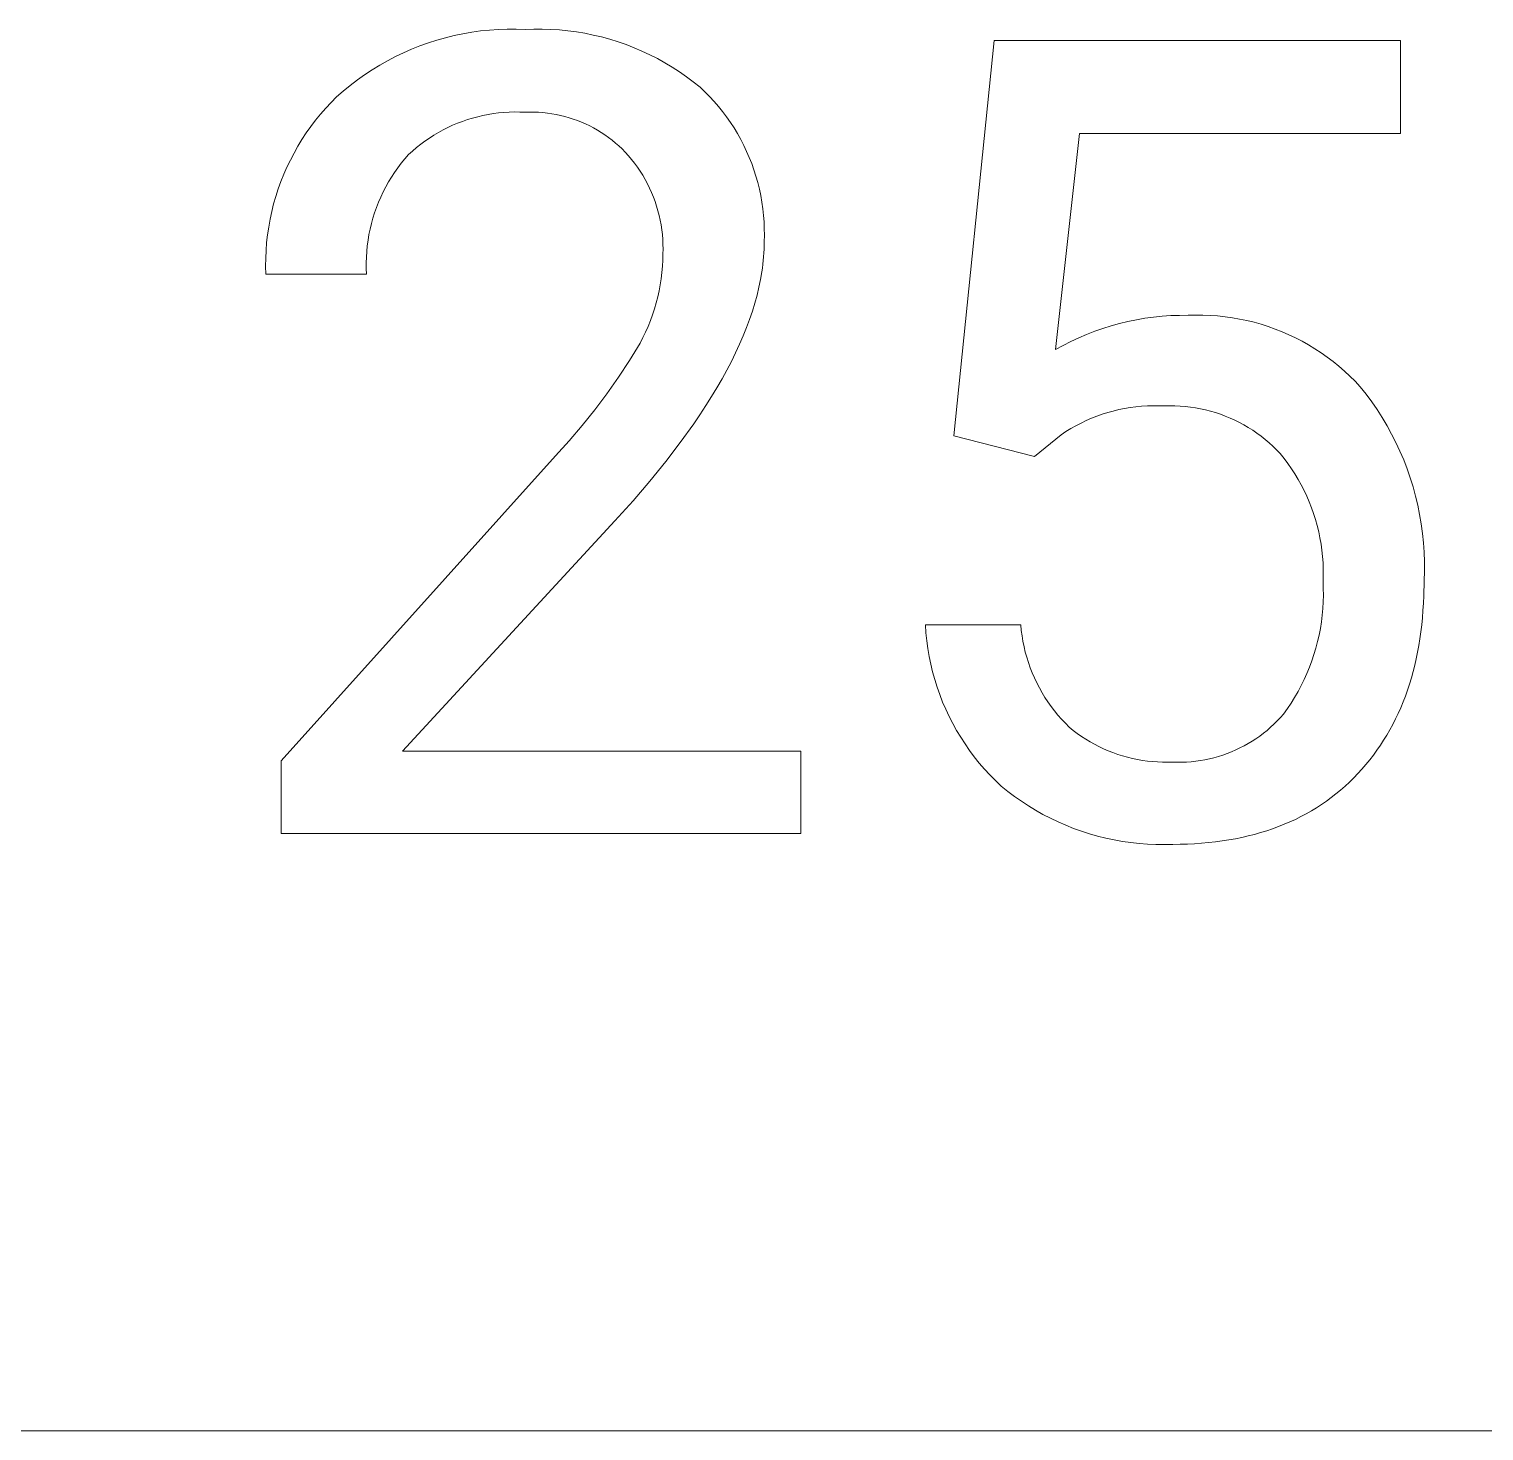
# Model space of a CAD drawing. Header units: millimetres. Extents: x 1287 to 5317, y -239 to 2577.
# Drawn here: x 4716.2 to 4786.3, y -13.8 to 53.6 of the extents above; entities that cross this region are included whole.
import ezdxf

# ---------------------------------------------------------------- set-up
doc = ezdxf.new("R2010")
doc.units = ezdxf.units.MM
doc.header["$MEASUREMENT"] = 0
doc.layers.add('Domyślny', color=7, linetype='Continuous', true_color=0x000000)

msp = doc.modelspace()

# ---------------------------------------------------------------- linework, layer by layer
at = {"layer": 'Domyślny', "color": 18, "lineweight": 15, "true_color": 0x000000}
for p, q in [((4735.871, 53.104), (4736.285, 53.221)), ((4736.285, 53.221), (4736.702, 53.323)), ((4736.702, 53.323), (4737.123, 53.411)), ((4737.123, 53.411), (4737.547, 53.485)), ((4737.547, 53.485), (4737.973, 53.544)), ((4737.973, 53.544), (4738.401, 53.588)), ((4738.401, 53.588), (4738.83, 53.618)), ((4738.83, 53.618), (4739.26, 53.632)), ((4739.26, 53.632), (4739.69, 53.632)), ((4739.69, 53.632), (4740.12, 53.617)), ((4740.12, 53.617), (4740.532, 53.633)), ((4740.532, 53.633), (4740.944, 53.634)), ((4740.944, 53.634), (4741.356, 53.622)), ((4741.356, 53.622), (4741.767, 53.595)), ((4741.767, 53.595), (4742.178, 53.555)), ((4742.178, 53.555), (4742.586, 53.501)), ((4742.586, 53.501), (4742.993, 53.432)), ((4742.993, 53.432), (4743.397, 53.35)), ((4743.397, 53.35), (4743.798, 53.255)), ((4743.798, 53.255), (4744.196, 53.146)), ((4734.262, 52.497), (4734.656, 52.67)), ((4734.656, 52.67), (4735.056, 52.828)), ((4735.056, 52.828), (4735.461, 52.973)), ((4735.461, 52.973), (4735.871, 53.104)), ((4744.196, 53.146), (4744.589, 53.023)), ((4744.589, 53.023), (4744.979, 52.887)), ((4744.979, 52.887), (4745.363, 52.738)), ((4745.363, 52.738), (4745.742, 52.576)), ((4745.742, 52.576), (4746.116, 52.401)), ((4760.746, 34.061), (4762.692, 53.091)), ((4762.692, 53.091), (4782.245, 53.091)), ((4782.245, 53.091), (4782.245, 48.609)), ((4732.753, 51.675), (4733.119, 51.9)), ((4733.119, 51.9), (4733.493, 52.112)), ((4733.493, 52.112), (4733.875, 52.311)), ((4733.875, 52.311), (4734.262, 52.497)), ((4746.116, 52.401), (4746.483, 52.214)), ((4746.483, 52.214), (4746.844, 52.014)), ((4746.844, 52.014), (4747.197, 51.803)), ((4731.702, 50.927), (4732.044, 51.188)), ((4732.044, 51.188), (4732.394, 51.438)), ((4732.394, 51.438), (4732.753, 51.675)), ((4747.197, 51.803), (4747.544, 51.579)), ((4747.544, 51.579), (4747.882, 51.344)), ((4747.882, 51.344), (4748.212, 51.097)), ((4731.047, 50.37), (4731.37, 50.654)), ((4731.37, 50.654), (4731.702, 50.927)), ((4748.212, 51.097), (4748.534, 50.839)), ((4748.534, 50.839), (4748.767, 50.619)), ((4748.767, 50.619), (4748.992, 50.391)), ((4730.274, 49.54), (4730.523, 49.825)), ((4730.523, 49.825), (4730.78, 50.102)), ((4730.78, 50.102), (4731.047, 50.37)), ((4748.992, 50.391), (4749.209, 50.156)), ((4749.209, 50.156), (4749.418, 49.914)), ((4749.418, 49.914), (4749.619, 49.664)), ((4729.807, 48.945), (4730.036, 49.246)), ((4730.036, 49.246), (4730.274, 49.54)), ((4736.864, 49.103), (4736.628, 49.003)), ((4737.103, 49.194), (4736.864, 49.103)), ((4737.345, 49.277), (4737.103, 49.194)), ((4737.589, 49.352), (4737.345, 49.277)), ((4737.836, 49.419), (4737.589, 49.352)), ((4738.085, 49.477), (4737.836, 49.419)), ((4738.336, 49.527), (4738.085, 49.477)), ((4738.589, 49.568), (4738.336, 49.527)), ((4738.842, 49.6), (4738.589, 49.568)), ((4739.097, 49.624), (4738.842, 49.6)), ((4739.353, 49.639), (4739.097, 49.624)), ((4739.608, 49.645), (4739.353, 49.639)), ((4739.864, 49.643), (4739.608, 49.645)), ((4740.12, 49.631), (4739.864, 49.643)), ((4740.333, 49.638), (4740.12, 49.631)), ((4740.547, 49.637), (4740.333, 49.638)), ((4740.761, 49.629), (4740.547, 49.637)), ((4740.974, 49.614), (4740.761, 49.629)), ((4741.187, 49.591), (4740.974, 49.614)), ((4741.399, 49.561), (4741.187, 49.591)), ((4741.609, 49.524), (4741.399, 49.561)), ((4741.818, 49.48), (4741.609, 49.524)), ((4742.026, 49.428), (4741.818, 49.48)), ((4742.232, 49.37), (4742.026, 49.428)), ((4742.435, 49.304), (4742.232, 49.37)), ((4742.637, 49.232), (4742.435, 49.304)), ((4742.835, 49.153), (4742.637, 49.232)), ((4743.031, 49.067), (4742.835, 49.153)), ((4743.224, 48.975), (4743.031, 49.067)), ((4749.619, 49.664), (4749.811, 49.408)), ((4749.811, 49.408), (4749.995, 49.146)), ((4749.995, 49.146), (4750.17, 48.878)), ((4729.184, 47.998), (4729.381, 48.321)), ((4729.381, 48.321), (4729.589, 48.636)), ((4729.589, 48.636), (4729.807, 48.945)), ((4735.509, 48.388), (4735.298, 48.242)), ((4735.724, 48.526), (4735.509, 48.388)), ((4735.944, 48.657), (4735.724, 48.526)), ((4736.168, 48.78), (4735.944, 48.657)), ((4736.396, 48.895), (4736.168, 48.78)), ((4736.628, 49.003), (4736.396, 48.895)), ((4743.414, 48.876), (4743.224, 48.975)), ((4743.6, 48.77), (4743.414, 48.876)), ((4743.782, 48.658), (4743.6, 48.77)), ((4743.96, 48.541), (4743.782, 48.658)), ((4744.135, 48.417), (4743.96, 48.541)), ((4744.305, 48.287), (4744.135, 48.417)), ((4750.17, 48.878), (4750.336, 48.604)), ((4750.336, 48.604), (4750.492, 48.325)), ((4750.492, 48.325), (4750.639, 48.04)), ((4766.798, 48.609), (4765.644, 38.208)), ((4782.245, 48.609), (4766.798, 48.609)), ((4728.823, 47.334), (4728.998, 47.669)), ((4728.998, 47.669), (4729.184, 47.998)), ((4734.698, 47.764), (4734.51, 47.591)), ((4734.893, 47.93), (4734.698, 47.764)), ((4735.093, 48.09), (4734.893, 47.93)), ((4735.298, 48.242), (4735.093, 48.09)), ((4744.47, 48.151), (4744.305, 48.287)), ((4744.631, 48.01), (4744.47, 48.151)), ((4744.787, 47.864), (4744.631, 48.01)), ((4744.938, 47.712), (4744.787, 47.864)), ((4745.093, 47.539), (4744.938, 47.712)), ((4750.639, 48.04), (4750.776, 47.751)), ((4750.776, 47.751), (4750.904, 47.457)), ((4728.507, 46.647), (4728.659, 46.993)), ((4728.659, 46.993), (4728.823, 47.334)), ((4733.995, 46.959), (4733.839, 46.737)), ((4734.16, 47.176), (4733.995, 46.959)), ((4734.331, 47.387), (4734.16, 47.176)), ((4734.51, 47.591), (4734.331, 47.387)), ((4745.243, 47.36), (4745.093, 47.539)), ((4745.386, 47.176), (4745.243, 47.36)), ((4745.523, 46.988), (4745.386, 47.176)), ((4745.654, 46.795), (4745.523, 46.988)), ((4750.904, 47.457), (4751.021, 47.16)), ((4751.021, 47.16), (4751.129, 46.858)), ((4728.238, 45.94), (4728.366, 46.295)), ((4728.366, 46.295), (4728.507, 46.647)), ((4733.549, 46.277), (4733.416, 46.04)), ((4733.69, 46.509), (4733.549, 46.277)), ((4733.839, 46.737), (4733.69, 46.509)), ((4745.778, 46.597), (4745.654, 46.795)), ((4745.895, 46.396), (4745.778, 46.597)), ((4746.005, 46.19), (4745.895, 46.396)), ((4751.129, 46.858), (4751.226, 46.553)), ((4751.226, 46.553), (4751.313, 46.245)), ((4751.313, 46.245), (4751.39, 45.934)), ((4728.017, 45.217), (4728.121, 45.58)), ((4728.121, 45.58), (4728.238, 45.94)), ((4733.175, 45.553), (4733.067, 45.303)), ((4733.291, 45.798), (4733.175, 45.553)), ((4733.416, 46.04), (4733.291, 45.798)), ((4746.107, 45.981), (4746.005, 46.19)), ((4746.203, 45.769), (4746.107, 45.981)), ((4746.291, 45.553), (4746.203, 45.769)), ((4746.372, 45.334), (4746.291, 45.553)), ((4751.39, 45.934), (4751.456, 45.621)), ((4751.456, 45.621), (4751.512, 45.306)), ((4727.845, 44.48), (4727.925, 44.85)), ((4727.925, 44.85), (4728.017, 45.217)), ((4732.968, 45.05), (4732.878, 44.794)), ((4733.067, 45.303), (4732.968, 45.05)), ((4746.445, 45.113), (4746.372, 45.334)), ((4746.511, 44.889), (4746.445, 45.113)), ((4746.569, 44.664), (4746.511, 44.889)), ((4751.512, 45.306), (4751.557, 44.989)), ((4751.557, 44.989), (4751.591, 44.67)), ((4727.723, 43.734), (4727.778, 44.108)), ((4727.778, 44.108), (4727.845, 44.48)), ((4732.723, 44.272), (4732.66, 44.008)), ((4732.796, 44.534), (4732.723, 44.272)), ((4732.878, 44.794), (4732.796, 44.534)), ((4746.619, 44.436), (4746.569, 44.664)), ((4746.662, 44.207), (4746.619, 44.436)), ((4746.696, 43.976), (4746.662, 44.207)), ((4751.591, 44.67), (4751.615, 44.351)), ((4751.615, 44.351), (4751.627, 44.031)), ((4727.681, 43.358), (4727.723, 43.734)), ((4732.56, 43.474), (4732.524, 43.204)), ((4732.605, 43.742), (4732.56, 43.474)), ((4732.66, 44.008), (4732.605, 43.742)), ((4746.723, 43.745), (4746.696, 43.976)), ((4746.741, 43.513), (4746.723, 43.745)), ((4746.752, 43.28), (4746.741, 43.513)), ((4751.63, 43.711), (4751.621, 43.391)), ((4751.627, 44.031), (4751.63, 43.711)), ((4727.634, 42.604), (4727.651, 42.981)), ((4727.651, 42.981), (4727.681, 43.358)), ((4732.497, 42.934), (4732.48, 42.663)), ((4732.524, 43.204), (4732.497, 42.934)), ((4746.744, 42.515), (4746.749, 42.814)), ((4746.749, 42.814), (4746.755, 43.047)), ((4746.755, 43.047), (4746.752, 43.28)), ((4751.605, 42.859), (4751.593, 42.68)), ((4751.614, 43.038), (4751.605, 42.859)), ((4751.619, 43.215), (4751.614, 43.038)), ((4751.621, 43.391), (4751.619, 43.215)), ((4727.63, 42.226), (4727.634, 42.604)), ((4727.638, 41.847), (4727.63, 42.226)), ((4732.48, 42.663), (4732.472, 42.391)), ((4732.472, 42.391), (4732.473, 42.119)), ((4732.473, 42.119), (4732.483, 41.847)), ((4746.703, 41.919), (4746.728, 42.217)), ((4746.728, 42.217), (4746.744, 42.515)), ((4751.535, 42.136), (4751.509, 41.952)), ((4751.558, 42.318), (4751.535, 42.136)), ((4751.577, 42.5), (4751.558, 42.318)), ((4751.593, 42.68), (4751.577, 42.5)), ((4732.483, 41.847), (4727.638, 41.847)), ((4746.568, 41.034), (4746.623, 41.328)), ((4746.623, 41.328), (4746.668, 41.623)), ((4746.668, 41.623), (4746.703, 41.919)), ((4751.446, 41.582), (4751.369, 41.207)), ((4751.509, 41.952), (4751.446, 41.582)), ((4746.429, 40.453), (4746.503, 40.743)), ((4746.503, 40.743), (4746.568, 41.034)), ((4751.278, 40.828), (4751.173, 40.445)), ((4751.369, 41.207), (4751.278, 40.828)), ((4746.252, 39.883), (4746.345, 40.167)), ((4746.345, 40.167), (4746.429, 40.453)), ((4751.054, 40.057), (4750.921, 39.665)), ((4751.173, 40.445), (4751.054, 40.057)), ((4745.917, 39.053), (4746.038, 39.326)), ((4746.038, 39.326), (4746.15, 39.603)), ((4746.15, 39.603), (4746.252, 39.883)), ((4750.774, 39.269), (4750.613, 38.868)), ((4750.921, 39.665), (4750.774, 39.269)), ((4767.528, 39.092), (4767.921, 39.229)), ((4767.921, 39.229), (4768.318, 39.354)), ((4768.318, 39.354), (4768.72, 39.465)), ((4768.72, 39.465), (4769.125, 39.563)), ((4769.125, 39.563), (4769.533, 39.647)), ((4769.533, 39.647), (4769.943, 39.717)), ((4769.943, 39.717), (4770.356, 39.773)), ((4770.356, 39.773), (4770.77, 39.816)), ((4770.77, 39.816), (4771.186, 39.844)), ((4771.186, 39.844), (4771.602, 39.858)), ((4771.602, 39.858), (4772.019, 39.859)), ((4772.019, 39.859), (4772.375, 39.869)), ((4772.375, 39.869), (4772.731, 39.868)), ((4772.731, 39.868), (4773.087, 39.855)), ((4773.087, 39.855), (4773.443, 39.83)), ((4773.443, 39.83), (4773.797, 39.792)), ((4773.797, 39.792), (4774.15, 39.743)), ((4774.15, 39.743), (4774.501, 39.682)), ((4774.501, 39.682), (4774.849, 39.609)), ((4774.849, 39.609), (4775.195, 39.524)), ((4775.195, 39.524), (4775.538, 39.427)), ((4775.538, 39.427), (4775.877, 39.319)), ((4775.877, 39.319), (4776.213, 39.2)), ((4745.141, 37.693), (4745.649, 38.519)), ((4745.649, 38.519), (4745.788, 38.784)), ((4745.788, 38.784), (4745.917, 39.053)), ((4750.613, 38.868), (4750.437, 38.464)), ((4766.009, 38.41), (4766.379, 38.599)), ((4766.379, 38.599), (4766.757, 38.776)), ((4766.757, 38.776), (4767.139, 38.94)), ((4767.139, 38.94), (4767.528, 39.092)), ((4776.213, 39.2), (4776.544, 39.069)), ((4776.544, 39.069), (4776.871, 38.927)), ((4776.871, 38.927), (4777.193, 38.773)), ((4777.193, 38.773), (4777.509, 38.61)), ((4777.509, 38.61), (4777.819, 38.435)), ((4750.248, 38.055), (4750.045, 37.642)), ((4750.437, 38.464), (4750.248, 38.055)), ((4765.644, 38.208), (4766.009, 38.41)), ((4777.819, 38.435), (4778.124, 38.25)), ((4778.124, 38.25), (4778.422, 38.055)), ((4778.422, 38.055), (4778.713, 37.85)), ((4778.713, 37.85), (4778.997, 37.635)), ((4744.608, 36.882), (4745.141, 37.693)), ((4749.828, 37.224), (4749.596, 36.802)), ((4750.045, 37.642), (4749.828, 37.224)), ((4778.997, 37.635), (4779.274, 37.41)), ((4779.274, 37.41), (4779.543, 37.177)), ((4779.543, 37.177), (4779.803, 36.934)), ((4744.051, 36.088), (4744.608, 36.882)), ((4749.596, 36.802), (4749.351, 36.376)), ((4779.803, 36.934), (4780.056, 36.683)), ((4780.056, 36.683), (4780.299, 36.423)), ((4780.299, 36.423), (4780.584, 36.065)), ((4743.468, 35.312), (4744.051, 36.088)), ((4749.092, 35.946), (4748.818, 35.512)), ((4749.351, 36.376), (4749.092, 35.946)), ((4780.584, 36.065), (4780.856, 35.697)), ((4742.863, 34.555), (4743.468, 35.312)), ((4748.531, 35.073), (4748.229, 34.63)), ((4748.818, 35.512), (4748.531, 35.073)), ((4767.629, 35.004), (4767.372, 34.903)), ((4767.89, 35.097), (4767.629, 35.004)), ((4768.154, 35.18), (4767.89, 35.097)), ((4768.421, 35.254), (4768.154, 35.18)), ((4768.691, 35.319), (4768.421, 35.254)), ((4768.962, 35.374), (4768.691, 35.319)), ((4769.235, 35.42), (4768.962, 35.374)), ((4769.509, 35.457), (4769.235, 35.42)), ((4769.785, 35.484), (4769.509, 35.457)), ((4770.061, 35.502), (4769.785, 35.484)), ((4770.338, 35.51), (4770.061, 35.502)), ((4770.615, 35.508), (4770.338, 35.51)), ((4770.892, 35.497), (4770.615, 35.508)), ((4771.14, 35.504), (4770.892, 35.497)), ((4771.388, 35.502), (4771.14, 35.504)), ((4771.636, 35.491), (4771.388, 35.502)), ((4771.884, 35.472), (4771.636, 35.491)), ((4772.13, 35.444), (4771.884, 35.472)), ((4772.376, 35.407), (4772.13, 35.444)), ((4772.62, 35.362), (4772.376, 35.407)), ((4772.862, 35.309), (4772.62, 35.362)), ((4773.103, 35.247), (4772.862, 35.309)), ((4773.341, 35.177), (4773.103, 35.247)), ((4773.576, 35.098), (4773.341, 35.177)), ((4773.809, 35.012), (4773.576, 35.098)), ((4774.038, 34.917), (4773.809, 35.012)), ((4780.856, 35.697), (4781.115, 35.321)), ((4781.115, 35.321), (4781.362, 34.936)), ((4742.234, 33.816), (4742.863, 34.555)), ((4748.229, 34.63), (4747.584, 33.732)), ((4766.38, 34.411), (4766.144, 34.267)), ((4766.622, 34.547), (4766.38, 34.411)), ((4766.867, 34.674), (4766.622, 34.547)), ((4767.118, 34.793), (4766.867, 34.674)), ((4767.372, 34.903), (4767.118, 34.793)), ((4774.264, 34.814), (4774.038, 34.917)), ((4774.487, 34.704), (4774.264, 34.814)), ((4774.705, 34.585), (4774.487, 34.704)), ((4774.919, 34.46), (4774.705, 34.585)), ((4775.128, 34.326), (4774.919, 34.46)), ((4775.333, 34.186), (4775.128, 34.326)), ((4781.362, 34.936), (4781.596, 34.543)), ((4781.596, 34.543), (4781.816, 34.142)), ((4741.582, 33.097), (4742.234, 33.816)), ((4747.584, 33.732), (4746.883, 32.817)), ((4764.624, 33.068), (4760.746, 34.061)), ((4765.913, 34.115), (4764.624, 33.068)), ((4766.144, 34.267), (4765.913, 34.115)), ((4775.533, 34.038), (4775.333, 34.186)), ((4775.727, 33.884), (4775.533, 34.038)), ((4775.916, 33.723), (4775.727, 33.884)), ((4776.099, 33.556), (4775.916, 33.723)), ((4781.816, 34.142), (4782.023, 33.734)), ((4782.023, 33.734), (4782.216, 33.319)), ((4728.377, 18.415), (4741.582, 33.097)), ((4776.277, 33.382), (4776.099, 33.556)), ((4776.448, 33.202), (4776.277, 33.382)), ((4776.638, 32.967), (4776.448, 33.202)), ((4776.819, 32.725), (4776.638, 32.967)), ((4782.216, 33.319), (4782.395, 32.898)), ((4746.883, 32.817), (4746.125, 31.885)), ((4776.993, 32.478), (4776.819, 32.725)), ((4777.158, 32.225), (4776.993, 32.478)), ((4777.314, 31.966), (4777.158, 32.225)), ((4782.395, 32.898), (4782.559, 32.472)), ((4782.559, 32.472), (4782.71, 32.04)), ((4746.125, 31.885), (4745.311, 30.936)), ((4777.462, 31.702), (4777.314, 31.966)), ((4777.6, 31.433), (4777.462, 31.702)), ((4782.71, 32.04), (4782.845, 31.603)), ((4782.845, 31.603), (4782.966, 31.162)), ((4745.311, 30.936), (4744.441, 29.97)), ((4777.73, 31.16), (4777.6, 31.433)), ((4777.85, 30.883), (4777.73, 31.16)), ((4777.96, 30.601), (4777.85, 30.883)), ((4782.966, 31.162), (4783.072, 30.717)), ((4778.061, 30.317), (4777.96, 30.601)), ((4778.153, 30.028), (4778.061, 30.317)), ((4783.072, 30.717), (4783.163, 30.269)), ((4783.163, 30.269), (4783.239, 29.818)), ((4744.441, 29.97), (4734.215, 18.885)), ((4778.234, 29.737), (4778.153, 30.028)), ((4778.306, 29.444), (4778.234, 29.737)), ((4778.367, 29.148), (4778.306, 29.444)), ((4783.239, 29.818), (4783.299, 29.365)), ((4778.419, 28.85), (4778.367, 29.148)), ((4778.46, 28.55), (4778.419, 28.85)), ((4783.299, 29.365), (4783.345, 28.91)), ((4783.345, 28.91), (4783.375, 28.454)), ((4778.491, 28.25), (4778.46, 28.55)), ((4778.513, 27.948), (4778.491, 28.25)), ((4783.375, 28.454), (4783.39, 27.996)), ((4778.523, 27.646), (4778.513, 27.948)), ((4778.515, 27.042), (4778.524, 27.344)), ((4778.524, 27.344), (4778.523, 27.646)), ((4783.389, 27.539), (4783.373, 27.082)), ((4783.39, 27.996), (4783.389, 27.539)), ((4778.528, 26.719), (4778.515, 27.042)), ((4778.531, 26.395), (4778.528, 26.719)), ((4783.373, 27.082), (4783.36, 26.357)), ((4778.505, 25.749), (4778.523, 26.072)), ((4778.523, 26.072), (4778.531, 26.395)), ((4783.345, 26.002), (4783.323, 25.651)), ((4783.36, 26.357), (4783.345, 26.002)), ((4778.436, 25.106), (4778.476, 25.427)), ((4778.476, 25.427), (4778.505, 25.749)), ((4783.295, 25.305), (4783.261, 24.964)), ((4783.323, 25.651), (4783.295, 25.305)), ((4759.403, 24.58), (4759.377, 24.962)), ((4759.377, 24.962), (4763.967, 24.962)), ((4759.442, 24.2), (4759.403, 24.58)), ((4763.967, 24.962), (4763.993, 24.698)), ((4763.993, 24.698), (4764.028, 24.435)), ((4778.324, 24.47), (4778.385, 24.787)), ((4778.385, 24.787), (4778.436, 25.106)), ((4783.221, 24.628), (4783.174, 24.297)), ((4783.261, 24.964), (4783.221, 24.628)), ((4759.493, 23.821), (4759.442, 24.2)), ((4759.558, 23.444), (4759.493, 23.821)), ((4764.028, 24.435), (4764.072, 24.173)), ((4764.072, 24.173), (4764.125, 23.913)), ((4764.125, 23.913), (4764.187, 23.655)), ((4778.077, 23.532), (4778.17, 23.841)), ((4778.17, 23.841), (4778.252, 24.154)), ((4778.252, 24.154), (4778.324, 24.47)), ((4783.121, 23.971), (4783.062, 23.649)), ((4783.174, 24.297), (4783.121, 23.971)), ((4759.635, 23.07), (4759.558, 23.444)), ((4764.187, 23.655), (4764.258, 23.4)), ((4764.258, 23.4), (4764.338, 23.147)), ((4764.338, 23.147), (4764.426, 22.896)), ((4777.861, 22.922), (4777.974, 23.225)), ((4777.974, 23.225), (4778.077, 23.532)), ((4782.997, 23.332), (4782.925, 23.02)), ((4783.062, 23.649), (4782.997, 23.332)), ((4759.725, 22.698), (4759.635, 23.07)), ((4759.827, 22.33), (4759.725, 22.698)), ((4764.426, 22.896), (4764.523, 22.649)), ((4764.523, 22.649), (4764.628, 22.406)), ((4764.628, 22.406), (4764.742, 22.166)), ((4777.605, 22.328), (4777.738, 22.623)), ((4777.738, 22.623), (4777.861, 22.922)), ((4782.764, 22.411), (4782.674, 22.114)), ((4782.848, 22.713), (4782.764, 22.411)), ((4782.925, 23.02), (4782.848, 22.713)), ((4759.942, 21.965), (4759.827, 22.33)), ((4760.069, 21.605), (4759.942, 21.965)), ((4764.742, 22.166), (4764.864, 21.931)), ((4764.864, 21.931), (4764.994, 21.699)), ((4777.148, 21.473), (4777.31, 21.753)), ((4777.31, 21.753), (4777.462, 22.038)), ((4777.462, 22.038), (4777.605, 22.328)), ((4782.578, 21.821), (4782.475, 21.534)), ((4782.674, 22.114), (4782.578, 21.821)), ((4760.208, 21.249), (4760.069, 21.605)), ((4760.359, 20.898), (4760.208, 21.249)), ((4764.994, 21.699), (4765.131, 21.472)), ((4765.131, 21.472), (4765.277, 21.251)), ((4765.277, 21.251), (4765.43, 21.034)), ((4765.43, 21.034), (4765.59, 20.823)), ((4776.798, 20.93), (4776.978, 21.198)), ((4776.978, 21.198), (4777.148, 21.473)), ((4782.366, 21.251), (4782.251, 20.973)), ((4782.475, 21.534), (4782.366, 21.251)), ((4760.522, 20.552), (4760.359, 20.898)), ((4760.696, 20.212), (4760.522, 20.552)), ((4765.59, 20.823), (4765.758, 20.617)), ((4765.758, 20.617), (4765.933, 20.417)), ((4765.933, 20.417), (4766.114, 20.224)), ((4776.15, 20.182), (4776.308, 20.339)), ((4776.308, 20.339), (4776.461, 20.5)), ((4776.461, 20.5), (4776.609, 20.667)), ((4776.609, 20.667), (4776.798, 20.93)), ((4782.003, 20.432), (4781.869, 20.169)), ((4782.13, 20.7), (4782.003, 20.432)), ((4782.251, 20.973), (4782.13, 20.7)), ((4760.882, 19.877), (4760.696, 20.212)), ((4761.079, 19.55), (4760.882, 19.877)), ((4766.114, 20.224), (4766.302, 20.036)), ((4766.302, 20.036), (4766.492, 19.883)), ((4766.492, 19.883), (4766.687, 19.736)), ((4766.687, 19.736), (4766.887, 19.596)), ((4775.284, 19.485), (4775.466, 19.612)), ((4775.466, 19.612), (4775.644, 19.746)), ((4775.644, 19.746), (4775.818, 19.886)), ((4775.818, 19.886), (4775.986, 20.031)), ((4775.986, 20.031), (4776.15, 20.182)), ((4781.584, 19.658), (4781.431, 19.409)), ((4781.73, 19.911), (4781.584, 19.658)), ((4781.869, 20.169), (4781.73, 19.911)), ((4761.287, 19.229), (4761.079, 19.55)), ((4761.505, 18.915), (4761.287, 19.229)), ((4761.734, 18.609), (4761.505, 18.915)), ((4766.887, 19.596), (4767.092, 19.462)), ((4767.092, 19.462), (4767.301, 19.336)), ((4767.301, 19.336), (4767.515, 19.217)), ((4767.515, 19.217), (4767.732, 19.105)), ((4767.732, 19.105), (4767.952, 19)), ((4767.952, 19), (4768.177, 18.903)), ((4768.177, 18.903), (4768.404, 18.813)), ((4774.109, 18.854), (4774.313, 18.942)), ((4774.313, 18.942), (4774.515, 19.037)), ((4774.515, 19.037), (4774.713, 19.139)), ((4774.713, 19.139), (4774.907, 19.248)), ((4774.907, 19.248), (4775.097, 19.363)), ((4775.097, 19.363), (4775.284, 19.485)), ((4781.108, 18.927), (4780.938, 18.694)), ((4781.273, 19.166), (4781.108, 18.927)), ((4781.431, 19.409), (4781.273, 19.166)), ((4728.377, 14.926), (4728.377, 18.415)), ((4734.215, 18.885), (4753.379, 18.885)), ((4753.379, 18.885), (4753.379, 14.926)), ((4761.974, 18.311), (4761.734, 18.609)), ((4762.223, 18.021), (4761.974, 18.311)), ((4768.404, 18.813), (4768.634, 18.731)), ((4768.634, 18.731), (4768.867, 18.657)), ((4768.867, 18.657), (4769.102, 18.591)), ((4769.102, 18.591), (4769.34, 18.533)), ((4769.34, 18.533), (4769.579, 18.482)), ((4769.579, 18.482), (4769.819, 18.44)), ((4769.819, 18.44), (4770.061, 18.406)), ((4770.061, 18.406), (4770.304, 18.38)), ((4770.304, 18.38), (4770.548, 18.363)), ((4770.548, 18.363), (4770.792, 18.353)), ((4770.792, 18.353), (4771.037, 18.352)), ((4771.037, 18.352), (4771.281, 18.359)), ((4771.281, 18.359), (4771.503, 18.352)), ((4771.503, 18.352), (4771.726, 18.353)), ((4771.726, 18.353), (4771.948, 18.362)), ((4771.948, 18.362), (4772.171, 18.378)), ((4772.171, 18.378), (4772.392, 18.402)), ((4772.392, 18.402), (4772.612, 18.433)), ((4772.612, 18.433), (4772.832, 18.471)), ((4772.832, 18.471), (4773.05, 18.517)), ((4773.05, 18.517), (4773.266, 18.57)), ((4773.266, 18.57), (4773.48, 18.63)), ((4773.48, 18.63), (4773.692, 18.697)), ((4773.692, 18.697), (4773.902, 18.772)), ((4773.902, 18.772), (4774.109, 18.854)), ((4780.577, 18.241), (4780.388, 18.022)), ((4780.761, 18.465), (4780.577, 18.241)), ((4780.938, 18.694), (4780.761, 18.465)), ((4762.482, 17.74), (4762.223, 18.021)), ((4762.75, 17.468), (4762.482, 17.74)), ((4779.991, 17.599), (4779.784, 17.396)), ((4780.192, 17.809), (4779.991, 17.599)), ((4780.388, 18.022), (4780.192, 17.809)), ((4763.027, 17.205), (4762.75, 17.468)), ((4763.342, 16.95), (4763.027, 17.205)), ((4763.666, 16.706), (4763.342, 16.95)), ((4779.135, 16.828), (4778.909, 16.652)), ((4779.357, 17.011), (4779.135, 16.828)), ((4779.573, 17.2), (4779.357, 17.011)), ((4779.784, 17.396), (4779.573, 17.2)), ((4763.998, 16.473), (4763.666, 16.706)), ((4764.337, 16.251), (4763.998, 16.473)), ((4764.683, 16.04), (4764.337, 16.251)), ((4778.2, 16.163), (4777.953, 16.013)), ((4778.441, 16.319), (4778.2, 16.163)), ((4778.678, 16.482), (4778.441, 16.319)), ((4778.909, 16.652), (4778.678, 16.482)), ((4765.037, 15.842), (4764.683, 16.04)), ((4765.397, 15.655), (4765.037, 15.842)), ((4765.763, 15.481), (4765.397, 15.655)), ((4766.134, 15.319), (4765.763, 15.481)), ((4776.918, 15.48), (4776.647, 15.364)), ((4777.184, 15.603), (4776.918, 15.48)), ((4777.446, 15.733), (4777.184, 15.603)), ((4777.702, 15.87), (4777.446, 15.733)), ((4777.953, 16.013), (4777.702, 15.87)), ((4753.379, 14.926), (4728.377, 14.926)), ((4766.511, 15.169), (4766.134, 15.319)), ((4766.892, 15.032), (4766.511, 15.169)), ((4767.278, 14.908), (4766.892, 15.032)), ((4767.668, 14.797), (4767.278, 14.908)), ((4768.062, 14.699), (4767.668, 14.797)), ((4774.609, 14.733), (4774.299, 14.67)), ((4774.915, 14.804), (4774.609, 14.733)), ((4775.216, 14.88), (4774.915, 14.804)), ((4775.512, 14.964), (4775.216, 14.88)), ((4775.803, 15.054), (4775.512, 14.964)), ((4776.089, 15.15), (4775.803, 15.054)), ((4776.371, 15.254), (4776.089, 15.15)), ((4776.647, 15.364), (4776.371, 15.254)), ((4768.458, 14.615), (4768.062, 14.699)), ((4768.857, 14.544), (4768.458, 14.615)), ((4769.258, 14.486), (4768.857, 14.544)), ((4769.661, 14.441), (4769.258, 14.486)), ((4770.065, 14.411), (4769.661, 14.441)), ((4770.47, 14.393), (4770.065, 14.411)), ((4770.876, 14.39), (4770.47, 14.393)), ((4771.281, 14.4), (4770.876, 14.39)), ((4771.636, 14.403), (4771.281, 14.4)), ((4771.986, 14.413), (4771.636, 14.403)), ((4772.331, 14.43), (4771.986, 14.413)), ((4772.671, 14.453), (4772.331, 14.43)), ((4773.006, 14.483), (4772.671, 14.453)), ((4773.337, 14.52), (4773.006, 14.483)), ((4773.662, 14.563), (4773.337, 14.52)), ((4773.983, 14.613), (4773.662, 14.563)), ((4774.299, 14.67), (4773.983, 14.613)), ((3793.964, -13.829), (5317.013, -13.829))]:
    msp.add_line(p, q, dxfattribs=at)

doc.saveas('drawing.dxf')
